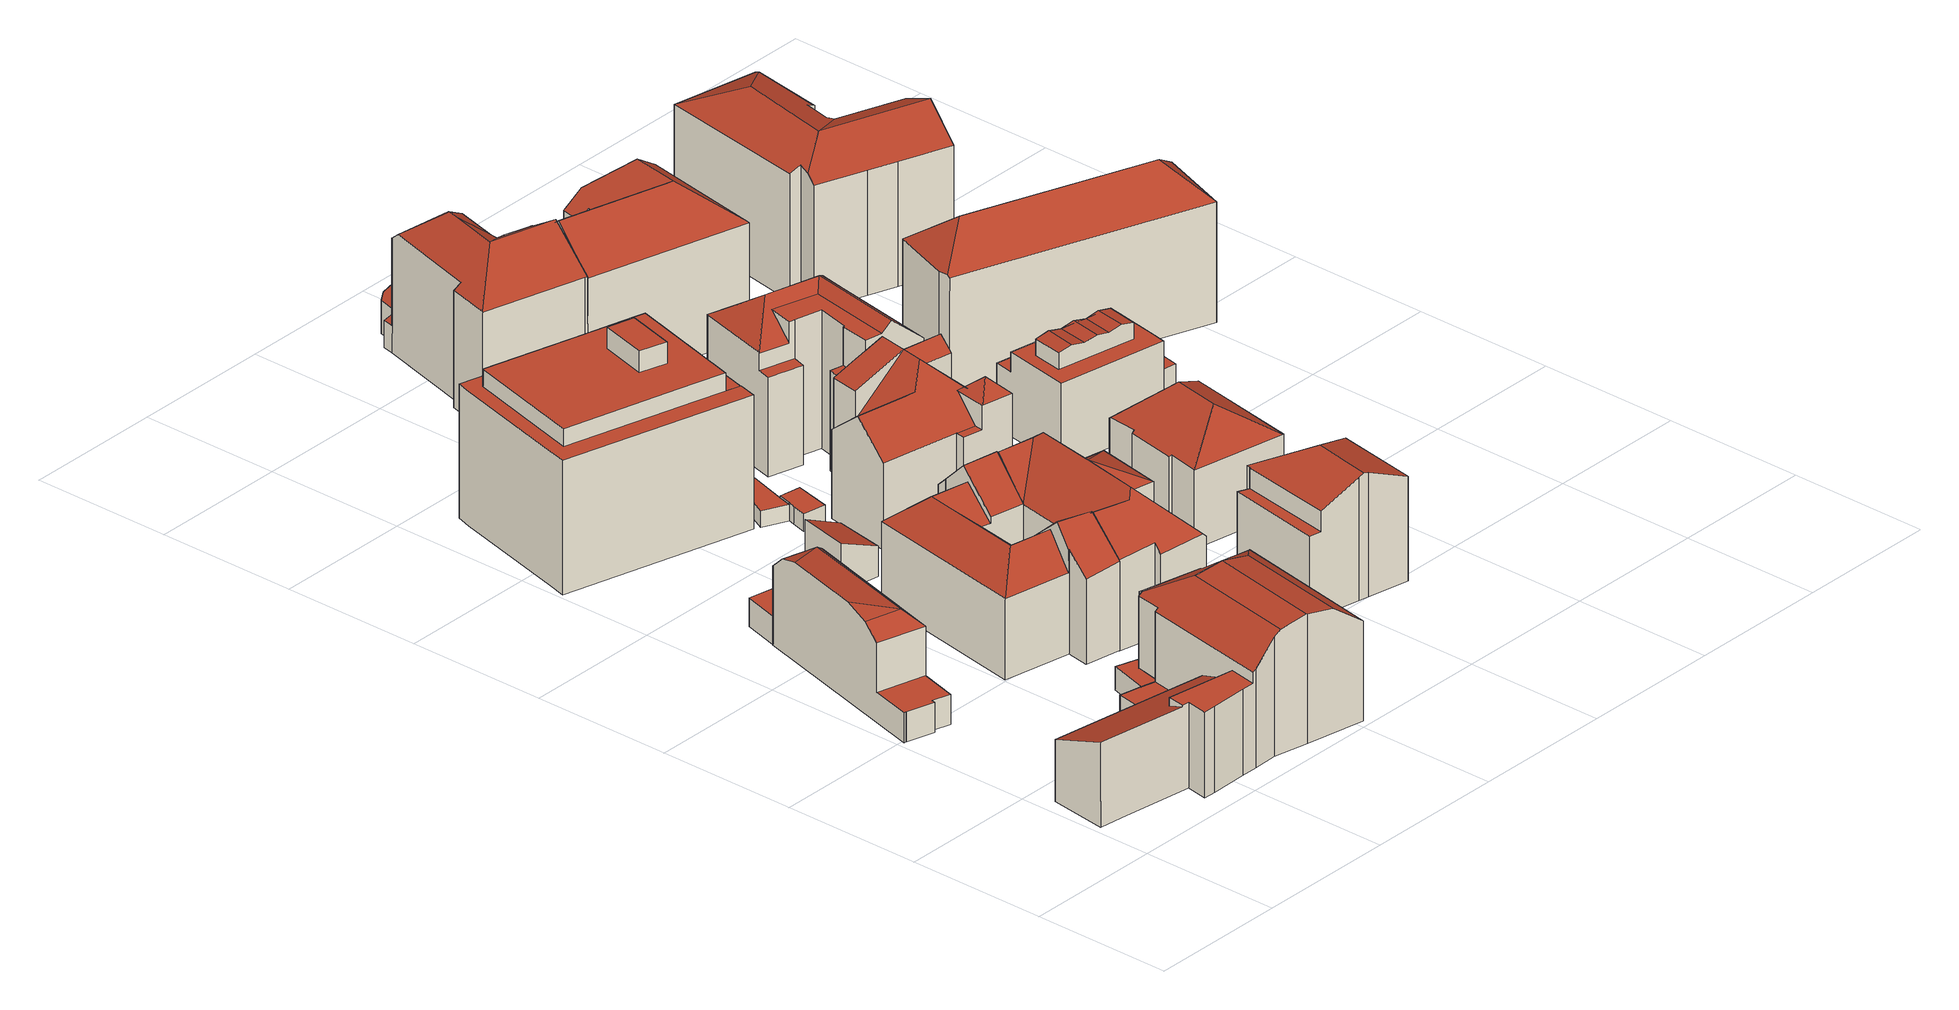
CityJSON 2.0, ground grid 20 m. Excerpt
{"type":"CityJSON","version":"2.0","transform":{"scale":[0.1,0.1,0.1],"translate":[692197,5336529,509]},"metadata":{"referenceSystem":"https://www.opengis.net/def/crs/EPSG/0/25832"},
"CityObjects":{
"building1":{"type":"Building","attributes":{"Gemeindeschluessel":"09162000","HoeheDach":"524.314","HoeheGrund":"510.450","Methode":"2000","NiedrigsteTraufeDesGebaeudes":"514.610","Geometrietyp2DReferenz":"3000","function":"31001_1000","roofType":"3400","measuredHeight":13.86,"storeysAboveGround":3},"geometry":[{"type":"Solid","lod":"2","boundaries":[[[[0,1,2,3]],[[4,5,6,7]],[[8,9,10,11]],[[12,13,8]],[[14,15,16,17]],[[18,19,20,10]],[[10,9,6,5,14,17,18]],[[21,0,3,22]],[[23,12,8,11]],[[15,24,25,16]],[[17,16,25,22,3,2,19,18]],[[26,20,19,2,1,4,7,13,12,23]],[[26,23,11]],[[24,21,22,25]],[[20,26,11,10]],[[1,0,21,24,15,14,5,4]],[[6,9,8,13,7]]]],"semantics":{"surfaces":[{"type":"WallSurface"},{"type":"RoofSurface","Dachneigung":"47.100","Dachorientierung":"105.110","Flaeche":"55.619","Z_MAX":"12.920","Z_MAX_ASL":"523.370","Z_MIN":"11.043","Z_MIN_ASL":"521.493"},{"type":"RoofSurface","Dachneigung":"75.794","Dachorientierung":"195.323","Flaeche":"9.905","Z_MAX":"13.864","Z_MAX_ASL":"524.314","Z_MIN":"12.920","Z_MIN_ASL":"523.370"},{"type":"RoofSurface","Dachneigung":"79.614","Dachorientierung":"105.116","Flaeche":"77.254","Z_MAX":"13.864","Z_MAX_ASL":"524.314","Z_MIN":"12.920","Z_MIN_ASL":"523.370"},{"type":"GroundSurface"},{"type":"RoofSurface","Dachneigung":"71.438","Dachorientierung":"15.334","Flaeche":"7.637","Z_MAX":"13.864","Z_MAX_ASL":"524.314","Z_MIN":"12.920","Z_MIN_ASL":"523.370"},{"type":"RoofSurface","Dachneigung":"46.624","Dachorientierung":"15.327","Flaeche":"16.791","Z_MAX":"12.920","Z_MAX_ASL":"523.370","Z_MIN":"11.047","Z_MIN_ASL":"521.497"},{"type":"RoofSurface","Dachneigung":"90.000","Dachorientierung":"-1.000","Flaeche":"41.030","Z_MAX":"4.160","Z_MAX_ASL":"514.610","Z_MIN":"4.160","Z_MIN_ASL":"514.610"},{"type":"RoofSurface","Dachneigung":"51.434","Dachorientierung":"195.327","Flaeche":"19.045","Z_MAX":"12.920","Z_MAX_ASL":"523.370","Z_MIN":"11.000","Z_MIN_ASL":"521.450"}],"values":[[0,0,1,2,0,0,0,0,3,0,4,0,5,0,6,7,8]]}}]},
"building2":{"type":"Building","attributes":{"Gemeindeschluessel":"09162000","HoeheDach":"528.445","HoeheGrund":"510.250","Methode":"2000","NiedrigsteTraufeDesGebaeudes":"513.829","Geometrietyp2DReferenz":"3000","function":"31001_9998","roofType":"1000","measuredHeight":18.2,"storeysAboveGround":4},"address":[{"country":"Germany","locality":"München","thoroughfareName":"Kaulbachstraße 65"}],"geometry":[{"type":"Solid","lod":"2","boundaries":[[[[27,28,29,30,31,32,33]],[[34,35,36,37,38]],[[39,40,41,42]],[[43,44,45,46]],[[47,48,49,50]],[[51,33,52,43,46]],[[33,32,53,52]],[[54,55,56,57]],[[28,27,58,59]],[[60,61,62,63]],[[64,65,30,29]],[[44,66,67,45]],[[68,36,35]],[[69,70,71,42,41,50,49,72,59,58,51,46,45,67,63,62,73,74,75,57,56,76,77]],[[62,61,78,79,73]],[[80,55,54,81,82,79,78,68,35]],[[66,44,43,52,53,83]],[[59,72,49,48,64,29,28]],[[65,84,31,30]],[[79,82,74,73]],[[51,58,27,33]],[[85,86,87,88,68,78,61,60,89]],[[77,90,34,38,69]],[[40,47,50,41]],[[91,80,35,34,90]],[[80,91,76,56,55]],[[82,81,75,74]],[[83,53,32,31,84,92,85,89]],[[71,86,85,92,39,42]],[[87,86,71,70]],[[54,57,75,81]],[[47,40,39,92,84,65,64,48]],[[36,68,88,37]],[[77,76,91,90]],[[69,38,37,88,87,70]],[[67,66,83,89,60,63]]]],"semantics":{"surfaces":[{"type":"RoofSurface","Dachneigung":"68.464","Dachorientierung":"8.592","Flaeche":"180.727","Z_MAX":"11.850","Z_MAX_ASL":"522.100","Z_MIN":"8.500","Z_MIN_ASL":"518.750"},{"type":"RoofSurface","Dachneigung":"79.765","Dachorientierung":"100.292","Flaeche":"67.579","Z_MAX":"18.195","Z_MAX_ASL":"528.445","Z_MIN":"17.462","Z_MIN_ASL":"527.712"},{"type":"WallSurface"},{"type":"GroundSurface"},{"type":"RoofSurface","Dachneigung":"58.315","Dachorientierung":"11.812","Flaeche":"90.329","Z_MAX":"17.464","Z_MAX_ASL":"527.714","Z_MIN":"13.566","Z_MIN_ASL":"523.816"},{"type":"RoofSurface","Dachneigung":"90.000","Dachorientierung":"-1.000","Flaeche":"49.672","Z_MAX":"3.579","Z_MAX_ASL":"513.829","Z_MIN":"3.579","Z_MIN_ASL":"513.829"},{"type":"RoofSurface","Dachneigung":"50.111","Dachorientierung":"280.307","Flaeche":"122.824","Z_MAX":"17.464","Z_MAX_ASL":"527.714","Z_MIN":"13.470","Z_MIN_ASL":"523.720"},{"type":"RoofSurface","Dachneigung":"52.773","Dachorientierung":"100.304","Flaeche":"112.959","Z_MAX":"17.464","Z_MAX_ASL":"527.714","Z_MIN":"13.902","Z_MIN_ASL":"524.152"},{"type":"RoofSurface","Dachneigung":"90.000","Dachorientierung":"-1.000","Flaeche":"45.848","Z_MAX":"11.981","Z_MAX_ASL":"522.231","Z_MIN":"11.981","Z_MIN_ASL":"522.231"},{"type":"RoofSurface","Dachneigung":"79.777","Dachorientierung":"280.307","Flaeche":"67.960","Z_MAX":"18.195","Z_MAX_ASL":"528.445","Z_MIN":"17.464","Z_MIN_ASL":"527.714"}],"values":[[0,1,2,2,2,2,2,2,2,2,2,2,2,3,2,4,5,2,2,2,2,6,2,2,7,2,2,2,2,2,2,8,9,2,2,2]]}}]},
"building3":{"type":"Building","attributes":{"Gemeindeschluessel":"09162000","HoeheDach":"514.472","HoeheGrund":"510.520","Methode":"1000","NiedrigsteTraufeDesGebaeudes":"514.472","Geometrietyp2DReferenz":"3000","function":"31001_2000","roofType":"1000","measuredHeight":3.95,"storeysAboveGround":1},"geometry":[{"type":"Solid","lod":"2","boundaries":[[[[93,94,95,96]],[[96,95,97,98]],[[98,97,99,100]],[[94,93,100,99]],[[95,94,99,97]],[[93,96,98,100]]]],"semantics":{"surfaces":[{"type":"RoofSurface","Dachneigung":"90.000","Dachorientierung":"-1.000","Flaeche":"38.623","Z_MAX":"3.952","Z_MAX_ASL":"514.472","Z_MIN":"3.952","Z_MIN_ASL":"514.472"},{"type":"WallSurface"},{"type":"GroundSurface"}],"values":[[0,1,2,1,1,1]]}}]},
"building4":{"type":"Building","attributes":{"Gemeindeschluessel":"09162000","HoeheDach":"513.868","HoeheGrund":"510.580","Methode":"1000","NiedrigsteTraufeDesGebaeudes":"513.868","Geometrietyp2DReferenz":"3000","function":"31001_2000","roofType":"1000","measuredHeight":3.29},"geometry":[{"type":"Solid","lod":"2","boundaries":[[[[101,102,103,104]],[[101,105,106,107,108,109,110,111,102]],[[112,113,109,108]],[[104,114,105,101]],[[115,116,111,110]],[[114,117,106,105]],[[116,103,102,111]],[[118,112,108,107]],[[103,116,115,113,112,118,117,114,104]],[[117,118,107,106]],[[113,115,110,109]]]],"semantics":{"surfaces":[{"type":"WallSurface"},{"type":"GroundSurface"},{"type":"RoofSurface","Dachneigung":"90.000","Dachorientierung":"-1.000","Flaeche":"14.472","Z_MAX":"3.288","Z_MAX_ASL":"513.868","Z_MIN":"3.288","Z_MIN_ASL":"513.868"}],"values":[[0,1,0,0,0,0,0,0,2,0,0]]}}]},
"building5":{"type":"Building","attributes":{"Gemeindeschluessel":"09162000","HoeheDach":"527.450","HoeheGrund":"510.260","Methode":"2000","NiedrigsteTraufeDesGebaeudes":"521.633","Geometrietyp2DReferenz":"3000","function":"31001_1000","roofType":"3100","measuredHeight":17.19,"storeysAboveGround":3},"address":[{"country":"Germany","locality":"München","thoroughfareName":"Kaulbachstraße 69"}],"geometry":[{"type":"Solid","lod":"2","boundaries":[[[[119,120,121,122]],[[123,124,125,120,119]],[[126,127,128,129]],[[130,131,132,133]],[[134,135,136,137]],[[138,139,123,119,140]],[[141,140,119,122]],[[142,143,144,138,140,141]],[[145,134,137,146]],[[147,148,142,141,122]],[[149,150,144,143]],[[132,131,150,149,151]],[[129,128,152,135,134,145]],[[127,126,153,154,155,156]],[[156,157,158,152,128,127]],[[151,149,143,142,148,147,159]],[[147,160,155,154,159]],[[159,154,153,146,137,136,124,123,139,133,132,151]],[[131,130,138,144,150]],[[145,146,153,126,129]],[[156,155,160,121,157]],[[121,160,147,122]],[[124,136,135,152,158,125]],[[121,120,125,158,157]],[[138,130,133,139]]]],"semantics":{"surfaces":[{"type":"RoofSurface","Dachneigung":"48.709","Dachorientierung":"282.370","Flaeche":"113.596","Z_MAX":"15.270","Z_MAX_ASL":"525.530","Z_MIN":"11.420","Z_MIN_ASL":"521.680"},{"type":"WallSurface"},{"type":"RoofSurface","Dachneigung":"49.251","Dachorientierung":"20.346","Flaeche":"37.304","Z_MAX":"17.160","Z_MAX_ASL":"527.420","Z_MIN":"11.400","Z_MIN_ASL":"521.660"},{"type":"RoofSurface","Dachneigung":"47.821","Dachorientierung":"12.451","Flaeche":"45.302","Z_MAX":"15.270","Z_MAX_ASL":"525.530","Z_MIN":"11.402","Z_MIN_ASL":"521.662"},{"type":"RoofSurface","Dachneigung":"47.807","Dachorientierung":"192.391","Flaeche":"20.116","Z_MAX":"15.270","Z_MAX_ASL":"525.530","Z_MIN":"11.373","Z_MIN_ASL":"521.633"},{"type":"RoofSurface","Dachneigung":"45.220","Dachorientierung":"192.412","Flaeche":"36.474","Z_MAX":"17.190","Z_MAX_ASL":"527.450","Z_MIN":"12.206","Z_MIN_ASL":"522.466"},{"type":"RoofSurface","Dachneigung":"49.251","Dachorientierung":"200.346","Flaeche":"39.497","Z_MAX":"17.160","Z_MAX_ASL":"527.420","Z_MIN":"11.924","Z_MIN_ASL":"522.184"},{"type":"GroundSurface"},{"type":"RoofSurface","Dachneigung":"45.220","Dachorientierung":"12.413","Flaeche":"36.333","Z_MAX":"17.190","Z_MAX_ASL":"527.450","Z_MIN":"12.221","Z_MIN_ASL":"522.481"},{"type":"RoofSurface","Dachneigung":"48.973","Dachorientierung":"12.412","Flaeche":"25.935","Z_MAX":"15.270","Z_MAX_ASL":"525.530","Z_MIN":"11.378","Z_MIN_ASL":"521.638"},{"type":"RoofSurface","Dachneigung":"48.709","Dachorientierung":"102.370","Flaeche":"63.406","Z_MAX":"15.270","Z_MAX_ASL":"525.530","Z_MIN":"11.375","Z_MIN_ASL":"521.635"},{"type":"RoofSurface","Dachneigung":"48.974","Dachorientierung":"192.413","Flaeche":"47.881","Z_MAX":"15.270","Z_MAX_ASL":"525.530","Z_MIN":"11.384","Z_MIN_ASL":"521.644"}],"values":[[0,1,2,1,1,1,3,1,1,4,5,1,6,1,1,1,1,7,8,1,9,10,1,11,1]]}}]},
"building6":{"type":"Building","attributes":{"Gemeindeschluessel":"09162000","HoeheDach":"534.260","HoeheGrund":"510.020","Methode":"2000","NiedrigsteTraufeDesGebaeudes":"528.720","Geometrietyp2DReferenz":"3000","function":"31001_1000","roofType":"1000","measuredHeight":24.24,"storeysAboveGround":7},"address":[{"country":"Germany","locality":"München","thoroughfareName":"Ohmstraße 8"}],"geometry":[{"type":"Solid","lod":"2","boundaries":[[[[161,162,163,164]],[[165,166,167,168,169,170,171,172,173,174,175,176,177,178,179,180]],[[181,182,183,184,185,186,187,188]],[[180,179,182,181]],[[189,190,191,192,193]],[[192,191,190,175,174,194,195,166]],[[196,197,194,174,173,172,171,170,198,199]],[[190,189,187,186,185,176,175]],[[200,201,202,203]],[[200,162,161,201]],[[167,166,195,204,205,206,169,168]],[[188,187,189,193,165,180,181]],[[204,195,194,197,196,199,198,206,205],[203,202,164,163]],[[201,161,164,202]],[[162,200,203,163]],[[206,198,170,169]],[[178,177,176,185,184,183,182,179]],[[166,165,193,192]]]],"semantics":{"surfaces":[{"type":"WallSurface"},{"type":"RoofSurface","Dachneigung":"90.000","Dachorientierung":"-1.000","Flaeche":"167.547","Z_MAX":"18.730","Z_MAX_ASL":"528.750","Z_MIN":"18.730","Z_MIN_ASL":"528.750"},{"type":"GroundSurface"},{"type":"RoofSurface","Dachneigung":"90.000","Dachorientierung":"-1.000","Flaeche":"42.212","Z_MAX":"18.700","Z_MAX_ASL":"528.720","Z_MIN":"18.700","Z_MIN_ASL":"528.720"},{"type":"RoofSurface","Dachneigung":"90.000","Dachorientierung":"-1.000","Flaeche":"28.012","Z_MAX":"24.240","Z_MAX_ASL":"534.260","Z_MIN":"24.240","Z_MIN_ASL":"534.260"},{"type":"RoofSurface","Dachneigung":"90.000","Dachorientierung":"-1.000","Flaeche":"384.888","Z_MAX":"21.280","Z_MAX_ASL":"531.300","Z_MIN":"21.280","Z_MIN_ASL":"531.300"}],"values":[[0,1,2,0,3,0,0,0,0,4,0,0,5,0,0,0,0,0]]}}]},
"building7":{"type":"Building","attributes":{"Gemeindeschluessel":"09162000","HoeheDach":"517.150","HoeheGrund":"510.230","Methode":"1000","NiedrigsteTraufeDesGebaeudes":"514.461","Geometrietyp2DReferenz":"3000","function":"31001_2000","roofType":"2100","measuredHeight":6.92},"geometry":[{"type":"Solid","lod":"2","boundaries":[[[[207,208,209,210]],[[211,212,213,214]],[[208,213,212,209]],[[214,213,208,207]],[[211,214,207,210]],[[210,209,212,211]]]],"semantics":{"surfaces":[{"type":"WallSurface"},{"type":"RoofSurface","Dachneigung":"65.108","Dachorientierung":"101.687","Flaeche":"44.654","Z_MAX":"6.920","Z_MAX_ASL":"517.150","Z_MIN":"4.231","Z_MIN_ASL":"514.461"},{"type":"GroundSurface"}],"values":[[0,0,1,0,2,0]]}}]},
"building8":{"type":"Building","attributes":{"Gemeindeschluessel":"09162000","HoeheDach":"528.380","HoeheGrund":"510.250","Methode":"2000","NiedrigsteTraufeDesGebaeudes":"522.317","Geometrietyp2DReferenz":"3000","function":"31001_1000","roofType":"3200","measuredHeight":18.13,"storeysAboveGround":3},"geometry":[{"type":"Solid","lod":"2","boundaries":[[[[215,216,217,218]],[[219,220,221,222,223,224,225,226,217]],[[227,228,220,219,229,230,231]],[[232,233,234,235,236,237,238,239,240,241]],[[228,221,220]],[[242,243,244]],[[224,245,225]],[[240,246,247,248,241]],[[231,230,238,237]],[[215,218,249]],[[223,222,235,234]],[[248,250,232,241]],[[233,232,250,251]],[[237,236,227,231]],[[229,243,242,216,215,249,246,240,239]],[[244,217,242]],[[230,229,239,238]],[[235,222,221,228,227,236]],[[250,248,247,226,225,245,251]],[[217,244,243,229,219]],[[226,247,246,249,218,217]],[[233,251,245,224,223,234]],[[242,217,216]]]],"semantics":{"surfaces":[{"type":"RoofSurface","Dachneigung":"57.565","Dachorientierung":"190.019","Flaeche":"8.971","Z_MAX":"18.130","Z_MAX_ASL":"528.380","Z_MIN":"15.040","Z_MIN_ASL":"525.290"},{"type":"RoofSurface","Dachneigung":"46.204","Dachorientierung":"280.138","Flaeche":"116.236","Z_MAX":"18.130","Z_MAX_ASL":"528.380","Z_MIN":"12.124","Z_MIN_ASL":"522.374"},{"type":"RoofSurface","Dachneigung":"48.016","Dachorientierung":"10.085","Flaeche":"73.740","Z_MAX":"18.127","Z_MAX_ASL":"528.377","Z_MIN":"12.075","Z_MIN_ASL":"522.325"},{"type":"GroundSurface"},{"type":"RoofSurface","Dachneigung":"41.723","Dachorientierung":"190.104","Flaeche":"19.147","Z_MAX":"17.360","Z_MAX_ASL":"527.610","Z_MIN":"12.126","Z_MIN_ASL":"522.376"},{"type":"WallSurface"},{"type":"RoofSurface","Dachneigung":"53.990","Dachorientierung":"15.076","Flaeche":"22.315","Z_MAX":"17.140","Z_MAX_ASL":"527.390","Z_MIN":"12.133","Z_MIN_ASL":"522.383"},{"type":"RoofSurface","Dachneigung":"56.643","Dachorientierung":"10.107","Flaeche":"8.766","Z_MAX":"18.130","Z_MAX_ASL":"528.380","Z_MIN":"15.040","Z_MIN_ASL":"525.290"},{"type":"RoofSurface","Dachneigung":"48.747","Dachorientierung":"195.072","Flaeche":"68.337","Z_MAX":"18.130","Z_MAX_ASL":"528.380","Z_MIN":"12.067","Z_MIN_ASL":"522.317"},{"type":"RoofSurface","Dachneigung":"45.978","Dachorientierung":"100.139","Flaeche":"73.678","Z_MAX":"18.130","Z_MAX_ASL":"528.380","Z_MIN":"12.077","Z_MIN_ASL":"522.327"},{"type":"RoofSurface","Dachneigung":"45.972","Dachorientierung":"100.114","Flaeche":"71.945","Z_MAX":"18.130","Z_MAX_ASL":"528.380","Z_MIN":"12.077","Z_MIN_ASL":"522.327"},{"type":"RoofSurface","Dachneigung":"63.918","Dachorientierung":"100.126","Flaeche":"33.011","Z_MAX":"18.130","Z_MAX_ASL":"528.380","Z_MIN":"15.065","Z_MIN_ASL":"525.315"}],"values":[[0,1,2,3,4,5,6,5,5,5,5,5,5,5,5,7,5,5,8,9,10,5,11]]}}]},
"building9":{"type":"Building","attributes":{"Gemeindeschluessel":"09162000","HoeheDach":"512.335","HoeheGrund":"510.000","Methode":"1000","NiedrigsteTraufeDesGebaeudes":"512.335","Geometrietyp2DReferenz":"3000","function":"31001_2000","roofType":"1000","measuredHeight":2.33},"geometry":[{"type":"Solid","lod":"2","boundaries":[[[[252,253,254,255,256,257]],[[255,254,258,259]],[[260,261,252,257]],[[253,252,261,262]],[[257,256,263,260]],[[254,253,262,258]],[[256,255,259,263]],[[260,263,259,258,262,261]]]],"semantics":{"surfaces":[{"type":"RoofSurface","Dachneigung":"90.000","Dachorientierung":"-1.000","Flaeche":"23.764","Z_MAX":"2.335","Z_MAX_ASL":"512.335","Z_MIN":"2.335","Z_MIN_ASL":"512.335"},{"type":"WallSurface"},{"type":"GroundSurface"}],"values":[[0,1,1,1,1,1,1,2]]}}]},
"building10":{"type":"Building","attributes":{"Gemeindeschluessel":"09162000","HoeheDach":"512.609","HoeheGrund":"510.120","Methode":"1000","NiedrigsteTraufeDesGebaeudes":"512.609","Geometrietyp2DReferenz":"3000","function":"31001_2000","roofType":"1000","measuredHeight":2.49},"geometry":[{"type":"Solid","lod":"2","boundaries":[[[[264,265,266,267]],[[268,264,267,269]],[[270,271,272,273]],[[271,274,275,272]],[[273,266,265,270]],[[265,264,268,274,271,270]],[[273,272,275,269,267,266]],[[274,268,269,275]]]],"semantics":{"surfaces":[{"type":"WallSurface"},{"type":"RoofSurface","Dachneigung":"90.000","Dachorientierung":"-1.000","Flaeche":"16.606","Z_MAX":"2.489","Z_MAX_ASL":"512.609","Z_MIN":"2.489","Z_MIN_ASL":"512.609"},{"type":"GroundSurface"}],"values":[[0,0,0,0,0,1,2,0]]}}]},
"building11":{"type":"Building","attributes":{"Gemeindeschluessel":"09162000","HoeheDach":"529.120","HoeheGrund":"510.030","Methode":"2000","NiedrigsteTraufeDesGebaeudes":"522.020","Geometrietyp2DReferenz":"3000","function":"31001_1000","roofType":"3200","measuredHeight":19.09,"storeysAboveGround":3},"address":[{"country":"Germany","locality":"München","thoroughfareName":"Kaulbachstraße 71"}],"geometry":[{"type":"Solid","lod":"2","boundaries":[[[[276,277,278]],[[279,280,281]],[[282,277,283,284]],[[276,279,281,283,277]],[[285,286,287,288]],[[289,290,291,292,293,294]],[[295,296,297,298,299]],[[300,301,302,303,295,299,304,281,280]],[[290,289,305,306]],[[307,308,291,290,306]],[[297,296,309,310]],[[293,292,304,299]],[[311,305,289,294]],[[312,278,282,284,286,285,313]],[[301,314,315,302]],[[311,294,293,298,297,310]],[[313,285,288,316,317]],[[277,282,278]],[[318,309,296,295,303,319]],[[319,315,314,300,280,279,276,278,312,318]],[[288,287,283,281,304,292,291,308,316]],[[298,293,299]],[[317,307,306,305,311,310,309,318,312,313]],[[315,319,303,302]],[[314,301,300]],[[283,287,286,284]],[[317,316,308,307]]]],"semantics":{"surfaces":[{"type":"RoofSurface","Dachneigung":"46.158","Dachorientierung":"102.089","Flaeche":"7.511","Z_MAX":"17.580","Z_MAX_ASL":"527.610","Z_MIN":"15.367","Z_MIN_ASL":"525.397"},{"type":"WallSurface"},{"type":"RoofSurface","Dachneigung":"46.164","Dachorientierung":"282.077","Flaeche":"7.836","Z_MAX":"17.580","Z_MAX_ASL":"527.610","Z_MIN":"15.320","Z_MIN_ASL":"525.350"},{"type":"RoofSurface","Dachneigung":"46.747","Dachorientierung":"11.871","Flaeche":"7.761","Z_MAX":"17.580","Z_MAX_ASL":"527.610","Z_MIN":"15.320","Z_MIN_ASL":"525.350"},{"type":"RoofSurface","Dachneigung":"89.974","Dachorientierung":"-1.000","Flaeche":"3.865","Z_MAX":"11.991","Z_MAX_ASL":"522.021","Z_MIN":"11.990","Z_MIN_ASL":"522.020"},{"type":"RoofSurface","Dachneigung":"50.845","Dachorientierung":"11.872","Flaeche":"46.700","Z_MAX":"16.560","Z_MAX_ASL":"526.590","Z_MIN":"12.006","Z_MIN_ASL":"522.036"},{"type":"RoofSurface","Dachneigung":"68.606","Dachorientierung":"282.077","Flaeche":"32.952","Z_MAX":"19.090","Z_MAX_ASL":"529.120","Z_MIN":"16.097","Z_MIN_ASL":"526.127"},{"type":"RoofSurface","Dachneigung":"46.812","Dachorientierung":"102.109","Flaeche":"74.243","Z_MAX":"19.090","Z_MAX_ASL":"529.120","Z_MIN":"12.037","Z_MIN_ASL":"522.067"},{"type":"RoofSurface","Dachneigung":"47.169","Dachorientierung":"282.001","Flaeche":"34.875","Z_MAX":"19.090","Z_MAX_ASL":"529.120","Z_MIN":"12.006","Z_MIN_ASL":"522.036"},{"type":"RoofSurface","Dachneigung":"50.864","Dachorientierung":"191.872","Flaeche":"13.136","Z_MAX":"17.490","Z_MAX_ASL":"527.520","Z_MIN":"15.800","Z_MIN_ASL":"525.830"},{"type":"RoofSurface","Dachneigung":"46.745","Dachorientierung":"191.871","Flaeche":"7.435","Z_MAX":"17.580","Z_MAX_ASL":"527.610","Z_MIN":"15.367","Z_MIN_ASL":"525.397"},{"type":"RoofSurface","Dachneigung":"45.987","Dachorientierung":"191.876","Flaeche":"105.839","Z_MAX":"19.085","Z_MAX_ASL":"529.115","Z_MIN":"11.990","Z_MIN_ASL":"522.020"},{"type":"GroundSurface"},{"type":"RoofSurface","Dachneigung":"50.863","Dachorientierung":"11.871","Flaeche":"11.841","Z_MAX":"17.490","Z_MAX_ASL":"527.520","Z_MIN":"15.977","Z_MIN_ASL":"526.007"}],"values":[[0,1,2,3,4,5,6,7,1,1,1,8,1,1,9,1,1,10,1,1,11,1,12,13,1,1,1]]}}]},
"building12":{"type":"Building","attributes":{"Gemeindeschluessel":"09162000","HoeheDach":"527.920","HoeheGrund":"510.340","Methode":"2000","NiedrigsteTraufeDesGebaeudes":"522.110","Geometrietyp2DReferenz":"3000","function":"31001_1000","roofType":"3200","measuredHeight":17.58,"storeysAboveGround":5},"address":[{"country":"Germany","locality":"München","thoroughfareName":"Kaulbachstraße 66"}],"geometry":[{"type":"Solid","lod":"2","boundaries":[[[[320,321,322,323]],[[324,325,326,327,328]],[[329,330,321,320]],[[331,332,333,334]],[[335,336,337,338]],[[339,322,340,326,325]],[[326,340,330,336,335,341,342,327]],[[336,330,329,337]],[[322,339,343,323]],[[328,327,342,344,331,334]],[[334,333,338,337,329,320,323,343,324,328]],[[333,332,345,341,335,338]],[[345,332,331,344]],[[339,325,324,343]],[[322,321,330,340]],[[342,341,345,344]]]],"semantics":{"surfaces":[{"type":"WallSurface"},{"type":"RoofSurface","Dachneigung":"66.330","Dachorientierung":"101.970","Flaeche":"74.971","Z_MAX":"17.580","Z_MAX_ASL":"527.920","Z_MIN":"14.629","Z_MIN_ASL":"524.969"},{"type":"RoofSurface","Dachneigung":"66.330","Dachorientierung":"281.970","Flaeche":"83.891","Z_MAX":"17.580","Z_MAX_ASL":"527.920","Z_MIN":"14.610","Z_MIN_ASL":"524.950"},{"type":"GroundSurface"},{"type":"RoofSurface","Dachneigung":"90.000","Dachorientierung":"-1.000","Flaeche":"23.139","Z_MAX":"11.770","Z_MAX_ASL":"522.110","Z_MIN":"11.770","Z_MIN_ASL":"522.110"},{"type":"RoofSurface","Dachneigung":"56.198","Dachorientierung":"22.237","Flaeche":"36.101","Z_MAX":"17.580","Z_MAX_ASL":"527.920","Z_MIN":"14.632","Z_MIN_ASL":"524.972"}],"values":[[0,0,0,0,0,1,2,0,0,0,3,0,4,0,5,0]]}}]},
"building13":{"type":"Building","attributes":{"Gemeindeschluessel":"09162000","HoeheDach":"531.180","HoeheGrund":"510.230","Methode":"2000","NiedrigsteTraufeDesGebaeudes":"513.966","Geometrietyp2DReferenz":"3000","function":"31001_9998","roofType":"3100","measuredHeight":20.95,"storeysAboveGround":4},"address":[{"country":"Germany","locality":"München","thoroughfareName":"Ohmstraße 5"}],"geometry":[{"type":"Solid","lod":"2","boundaries":[[[[346,347,348,349]],[[350,351,352,353,349,348,354]],[[355,356,357,358]],[[352,351,359,360]],[[351,350,361,359]],[[362,363,364,365,366]],[[367,368,369,348,347,370,371]],[[357,356,372,373,374]],[[375,376,377,378,379,380,381,382,362,366,383,358,357,374,384,360,359,361,385]],[[386,363,362,382]],[[361,350,354,387,385]],[[376,388,369,368,377]],[[389,365,364,390,391]],[[365,389,383,366]],[[392,393,394,391,390]],[[395,371,370,372,356,355,394,393]],[[379,395,393,392,396,380]],[[384,374,373,346,349,353]],[[373,372,370,347,346]],[[368,367,378,377]],[[383,389,391,394,355,358]],[[387,397,375,385]],[[398,386,382,381]],[[376,375,397,388]],[[395,379,378,367,371]],[[353,352,360,384]],[[348,369,388,397,387,354]],[[364,363,386,398,396,392,390]],[[396,398,381,380]]]],"semantics":{"surfaces":[{"type":"RoofSurface","Dachneigung":"50.853","Dachorientierung":"105.326","Flaeche":"28.288","Z_MAX":"20.950","Z_MAX_ASL":"531.180","Z_MIN":"16.203","Z_MIN_ASL":"526.433"},{"type":"RoofSurface","Dachneigung":"56.047","Dachorientierung":"15.155","Flaeche":"55.064","Z_MAX":"20.950","Z_MAX_ASL":"531.180","Z_MIN":"16.203","Z_MIN_ASL":"526.433"},{"type":"WallSurface"},{"type":"RoofSurface","Dachneigung":"50.853","Dachorientierung":"285.304","Flaeche":"88.716","Z_MAX":"20.950","Z_MAX_ASL":"531.180","Z_MIN":"16.362","Z_MIN_ASL":"526.592"},{"type":"GroundSurface"},{"type":"RoofSurface","Dachneigung":"57.583","Dachorientierung":"105.331","Flaeche":"16.791","Z_MAX":"6.141","Z_MAX_ASL":"516.371","Z_MIN":"4.444","Z_MIN_ASL":"514.674"},{"type":"RoofSurface","Dachneigung":"48.895","Dachorientierung":"15.169","Flaeche":"42.948","Z_MAX":"20.946","Z_MAX_ASL":"531.176","Z_MIN":"16.040","Z_MIN_ASL":"526.270"},{"type":"RoofSurface","Dachneigung":"50.804","Dachorientierung":"104.414","Flaeche":"27.902","Z_MAX":"20.950","Z_MAX_ASL":"531.180","Z_MIN":"16.400","Z_MIN_ASL":"526.630"},{"type":"RoofSurface","Dachneigung":"56.047","Dachorientierung":"195.155","Flaeche":"104.720","Z_MAX":"20.950","Z_MAX_ASL":"531.180","Z_MIN":"16.282","Z_MIN_ASL":"526.512"},{"type":"RoofSurface","Dachneigung":"62.974","Dachorientierung":"285.331","Flaeche":"21.738","Z_MAX":"6.141","Z_MAX_ASL":"516.371","Z_MIN":"3.736","Z_MIN_ASL":"513.966"}],"values":[[0,1,2,2,2,2,3,2,4,2,2,2,5,2,2,6,2,2,7,2,2,2,2,2,2,2,8,9,2]]}}]},
"building14":{"type":"Building","attributes":{"Gemeindeschluessel":"09162000","HoeheDach":"530.832","HoeheGrund":"510.130","Methode":"2000","NiedrigsteTraufeDesGebaeudes":"524.060","Geometrietyp2DReferenz":"3000","function":"31001_1000","roofType":"3200","measuredHeight":20.7,"storeysAboveGround":6},"address":[{"country":"Germany","locality":"München","thoroughfareName":"Ohmstraße 12"}],"geometry":[{"type":"Solid","lod":"2","boundaries":[[[[399,400,401]],[[402,403,399,401,404,405]],[[406,407,408]],[[409,410,411,412]],[[413,414,415,416]],[[417,418,419,420]],[[421,408,407]],[[411,410,422,423]],[[424,425,415,414]],[[426,427,428,429,430]],[[431,432,433,434,420,419,435,412,411,423]],[[423,422,416,415,425,436,437,438,426,430,439,431]],[[433,432,440,441]],[[435,442,409,412]],[[431,439,440,432]],[[422,410,409,442,413,416]],[[443,444,402,405]],[[421,407,417,428,427]],[[413,442,435,419,418,400,399,403,424,414]],[[417,407,406,404,401,400,418]],[[444,443,437,436]],[[425,424,403,402,444,436]],[[426,438,408,421,427]],[[438,437,443,405,404,406,408]],[[429,434,433,441]],[[430,429,441,440,439]],[[434,429,428,417,420]]]],"semantics":{"surfaces":[{"type":"WallSurface"},{"type":"RoofSurface","Dachneigung":"45.703","Dachorientierung":"286.814","Flaeche":"33.842","Z_MAX":"20.702","Z_MAX_ASL":"530.832","Z_MIN":"16.427","Z_MIN_ASL":"526.557"},{"type":"RoofSurface","Dachneigung":"90.000","Dachorientierung":"-1.000","Flaeche":"10.133","Z_MAX":"13.930","Z_MAX_ASL":"524.060","Z_MIN":"13.930","Z_MIN_ASL":"524.060"},{"type":"RoofSurface","Dachneigung":"48.435","Dachorientierung":"281.915","Flaeche":"25.896","Z_MAX":"20.700","Z_MAX_ASL":"530.830","Z_MIN":"19.390","Z_MIN_ASL":"529.520"},{"type":"RoofSurface","Dachneigung":"53.731","Dachorientierung":"17.592","Flaeche":"15.869","Z_MAX":"20.702","Z_MAX_ASL":"530.832","Z_MIN":"16.417","Z_MIN_ASL":"526.547"},{"type":"GroundSurface"},{"type":"RoofSurface","Dachneigung":"90.000","Dachorientierung":"-1.000","Flaeche":"16.834","Z_MAX":"14.020","Z_MAX_ASL":"524.150","Z_MIN":"14.020","Z_MIN_ASL":"524.150"},{"type":"RoofSurface","Dachneigung":"90.000","Dachorientierung":"-1.000","Flaeche":"10.033","Z_MAX":"13.930","Z_MAX_ASL":"524.060","Z_MIN":"13.930","Z_MIN_ASL":"524.060"},{"type":"RoofSurface","Dachneigung":"53.741","Dachorientierung":"17.387","Flaeche":"74.113","Z_MAX":"20.702","Z_MAX_ASL":"530.832","Z_MIN":"16.417","Z_MIN_ASL":"526.547"},{"type":"RoofSurface","Dachneigung":"89.990","Dachorientierung":"-1.000","Flaeche":"46.369","Z_MAX":"19.390","Z_MAX_ASL":"529.520","Z_MIN":"19.388","Z_MIN_ASL":"529.518"},{"type":"RoofSurface","Dachneigung":"50.715","Dachorientierung":"197.414","Flaeche":"30.325","Z_MAX":"20.702","Z_MAX_ASL":"530.832","Z_MIN":"16.378","Z_MIN_ASL":"526.508"},{"type":"RoofSurface","Dachneigung":"48.941","Dachorientierung":"101.915","Flaeche":"109.013","Z_MAX":"20.700","Z_MAX_ASL":"530.830","Z_MIN":"16.380","Z_MIN_ASL":"526.510"}],"values":[[0,0,1,2,0,3,4,0,0,0,0,5,6,0,0,0,7,8,9,10,0,0,0,0,0,0,11]]}}]},
"building15":{"type":"Building","attributes":{"Gemeindeschluessel":"09162000","HoeheDach":"526.050","HoeheGrund":"510.280","Methode":"2000","NiedrigsteTraufeDesGebaeudes":"521.293","Geometrietyp2DReferenz":"3000","function":"31001_1000","roofType":"3200","measuredHeight":15.77,"storeysAboveGround":3},"address":[{"country":"Germany","locality":"München","thoroughfareName":"Kaulbachstraße 68"}],"geometry":[{"type":"Solid","lod":"2","boundaries":[[[[445,446,447,448,449]],[[448,450,451,449]],[[452,453,454,455]],[[449,451,456,457,458,459,460,445]],[[450,461,456,451]],[[452,462,460,459]],[[455,454,463,461,450,448,447,464]],[[461,463,457,456]],[[458,453,452,459]],[[460,462,465,446,445]],[[462,452,455,464,465]],[[457,463,454,453,458]],[[464,447,446,465]]]],"semantics":{"surfaces":[{"type":"WallSurface"},{"type":"RoofSurface","Dachneigung":"45.640","Dachorientierung":"11.808","Flaeche":"47.966","Z_MAX":"15.770","Z_MAX_ASL":"526.050","Z_MIN":"11.029","Z_MIN_ASL":"521.309"},{"type":"GroundSurface"},{"type":"RoofSurface","Dachneigung":"56.176","Dachorientierung":"282.627","Flaeche":"96.272","Z_MAX":"15.770","Z_MAX_ASL":"526.050","Z_MIN":"11.013","Z_MIN_ASL":"521.293"},{"type":"RoofSurface","Dachneigung":"56.175","Dachorientierung":"102.627","Flaeche":"99.584","Z_MAX":"15.770","Z_MAX_ASL":"526.050","Z_MIN":"11.014","Z_MIN_ASL":"521.294"},{"type":"RoofSurface","Dachneigung":"45.641","Dachorientierung":"191.809","Flaeche":"46.648","Z_MAX":"15.770","Z_MAX_ASL":"526.050","Z_MIN":"11.048","Z_MIN_ASL":"521.328"}],"values":[[0,0,1,2,0,0,3,0,0,0,4,0,5]]}}]},
"building16":{"type":"Building","attributes":{"Gemeindeschluessel":"09162000","HoeheDach":"531.400","HoeheGrund":"510.068","Methode":"2000","NiedrigsteTraufeDesGebaeudes":"525.060","Geometrietyp2DReferenz":"3000","function":"31001_9998","roofType":"3100","measuredHeight":21.33,"storeysAboveGround":4},"address":[{"country":"Germany","locality":"München","thoroughfareName":"Ohmstraße 7"}],"geometry":[{"type":"Solid","lod":"2","boundaries":[[[[466,467,468,469]],[[470,471,466,469]],[[472,473,474,475,476]],[[472,477,478,473]],[[479,480,481,482]],[[483,470,469,468,484,485,479,482]],[[467,466,471,478,477,486]],[[485,484,487,488]],[[475,489,490,476]],[[489,491,492,490]],[[491,493,494,492]],[[483,495,493,491,489,475,474,470]],[[479,485,488,480]],[[496,494,493,495]],[[468,467,486,487,484]],[[482,481,496,495,483]],[[474,473,478,471,470]],[[476,490,492,494,496,481,480,488,487,486,477,472]]]],"semantics":{"surfaces":[{"type":"RoofSurface","Dachneigung":"43.586","Dachorientierung":"15.066","Flaeche":"36.318","Z_MAX":"21.332","Z_MAX_ASL":"531.400","Z_MIN":"16.206","Z_MIN_ASL":"526.274"},{"type":"RoofSurface","Dachneigung":"51.257","Dachorientierung":"100.087","Flaeche":"100.226","Z_MAX":"21.332","Z_MAX_ASL":"531.400","Z_MIN":"16.294","Z_MIN_ASL":"526.362"},{"type":"WallSurface"},{"type":"RoofSurface","Dachneigung":"51.257","Dachorientierung":"280.087","Flaeche":"56.739","Z_MAX":"21.332","Z_MAX_ASL":"531.400","Z_MIN":"14.992","Z_MIN_ASL":"525.060"},{"type":"RoofSurface","Dachneigung":"50.457","Dachorientierung":"15.066","Flaeche":"103.713","Z_MAX":"21.332","Z_MAX_ASL":"531.400","Z_MIN":"16.122","Z_MIN_ASL":"526.190"},{"type":"RoofSurface","Dachneigung":"50.457","Dachorientierung":"195.066","Flaeche":"162.631","Z_MAX":"21.332","Z_MAX_ASL":"531.400","Z_MIN":"16.215","Z_MIN_ASL":"526.283"},{"type":"GroundSurface"}],"values":[[0,1,2,2,2,3,2,2,2,2,2,4,2,2,2,2,5,6]]}}]},
"building17":{"type":"Building","attributes":{"Gemeindeschluessel":"09162000","HoeheDach":"512.837","HoeheGrund":"510.650","Methode":"1000","NiedrigsteTraufeDesGebaeudes":"512.837","Geometrietyp2DReferenz":"3000","function":"51009_1610","roofType":"1000","measuredHeight":2.19},"geometry":[{"type":"Solid","lod":"2","boundaries":[[[[497,498,499,500,501,502]],[[503,504,500,499]],[[504,503,505,506,507,508]],[[507,506,497,502]],[[505,503,499,498]],[[506,505,498,497]],[[508,507,502,501]],[[504,508,501,500]]]],"semantics":{"surfaces":[{"type":"GroundSurface"},{"type":"WallSurface"},{"type":"RoofSurface","Dachneigung":"90.000","Dachorientierung":"-1.000","Flaeche":"16.005","Z_MAX":"2.187","Z_MAX_ASL":"512.837","Z_MIN":"2.187","Z_MIN_ASL":"512.837"}],"values":[[0,1,2,1,1,1,1,1]]}}]},
"building18":{"type":"Building","attributes":{"Gemeindeschluessel":"09162000","HoeheDach":"524.620","HoeheGrund":"510.060","Methode":"2000","NiedrigsteTraufeDesGebaeudes":"519.110","Geometrietyp2DReferenz":"3000","function":"31001_1000","roofType":"1000","measuredHeight":14.56,"storeysAboveGround":5},"address":[{"country":"Germany","locality":"München","thoroughfareName":"Kaulbachstraße 70"}],"geometry":[{"type":"Solid","lod":"2","boundaries":[[[[509,510,511,512]],[[513,514,515,516]],[[517,518,519]],[[520,512,511,521]],[[522,523,524,525]],[[526,527,528,529]],[[517,519,530,531,525]],[[532,531,533,534]],[[535,536,537,538]],[[513,516,539,540,541,542]],[[543,544,545,546]],[[545,544,547,548]],[[549,526,529,510,509,550]],[[518,517,525,524,535,538]],[[547,544,543,531,551]],[[531,543,546,533]],[[550,530,519,540,539,549]],[[515,552,527,526,549,539,516]],[[521,511,510,529,528,553,514,513,542]],[[520,521,542,541]],[[535,524,523,536]],[[520,541,540,519,518,538,537,548,547,551,530,550,509,512]],[[527,552,553,528]],[[531,530,551]],[[552,515,514,553]],[[531,532,525]],[[536,523,522,534,533,546,545,548,537]],[[525,532,534,522]]]],"semantics":{"surfaces":[{"type":"WallSurface"},{"type":"RoofSurface","Dachneigung":"78.056","Dachorientierung":"282.072","Flaeche":"8.523","Z_MAX":"14.560","Z_MAX_ASL":"524.620","Z_MIN":"14.160","Z_MIN_ASL":"524.220"},{"type":"RoofSurface","Dachneigung":"47.429","Dachorientierung":"12.277","Flaeche":"17.793","Z_MAX":"14.160","Z_MAX_ASL":"524.220","Z_MIN":"11.870","Z_MIN_ASL":"521.930"},{"type":"RoofSurface","Dachneigung":"78.345","Dachorientierung":"282.072","Flaeche":"8.731","Z_MAX":"14.560","Z_MAX_ASL":"524.620","Z_MIN":"14.160","Z_MIN_ASL":"524.220"},{"type":"RoofSurface","Dachneigung":"78.735","Dachorientierung":"282.072","Flaeche":"9.029","Z_MAX":"14.560","Z_MAX_ASL":"524.620","Z_MIN":"14.160","Z_MIN_ASL":"524.220"},{"type":"RoofSurface","Dachneigung":"78.735","Dachorientierung":"102.072","Flaeche":"9.029","Z_MAX":"14.560","Z_MAX_ASL":"524.620","Z_MIN":"14.160","Z_MIN_ASL":"524.220"},{"type":"RoofSurface","Dachneigung":"90.000","Dachorientierung":"-1.000","Flaeche":"37.331","Z_MAX":"9.050","Z_MAX_ASL":"519.110","Z_MIN":"9.050","Z_MIN_ASL":"519.110"},{"type":"GroundSurface"},{"type":"RoofSurface","Dachneigung":"78.056","Dachorientierung":"102.072","Flaeche":"8.523","Z_MAX":"14.560","Z_MAX_ASL":"524.620","Z_MIN":"14.160","Z_MIN_ASL":"524.220"},{"type":"RoofSurface","Dachneigung":"90.000","Dachorientierung":"-1.000","Flaeche":"89.857","Z_MAX":"11.870","Z_MAX_ASL":"521.930","Z_MIN":"11.870","Z_MIN_ASL":"521.930"},{"type":"RoofSurface","Dachneigung":"78.344","Dachorientierung":"102.072","Flaeche":"8.730","Z_MAX":"14.560","Z_MAX_ASL":"524.620","Z_MIN":"14.160","Z_MIN_ASL":"524.220"}],"values":[[0,0,0,0,1,0,2,3,0,0,4,0,0,0,0,5,0,6,7,0,8,9,0,0,0,0,0,10]]}}]},
"building19":{"type":"Building","attributes":{"Gemeindeschluessel":"09162000","HoeheDach":"512.612","HoeheGrund":"510.020","Methode":"2000","NiedrigsteTraufeDesGebaeudes":"511.130","Geometrietyp2DReferenz":"3000","function":"51009_1610","roofType":"2100","measuredHeight":2.59},"geometry":[{"type":"Solid","lod":"2","boundaries":[[[[554,555,556,557]],[[558,559,560,561]],[[555,562,563,556]],[[555,554,559,558,562]],[[561,563,562,558]],[[563,561,560,557,556]],[[559,554,557,560]]]],"semantics":{"surfaces":[{"type":"WallSurface"},{"type":"RoofSurface","Dachneigung":"78.737","Dachorientierung":"100.158","Flaeche":"24.004","Z_MAX":"2.592","Z_MAX_ASL":"512.612","Z_MIN":"1.110","Z_MIN_ASL":"511.130"},{"type":"GroundSurface"}],"values":[[0,0,0,1,0,2,0]]}}]},
"building20":{"type":"Building","attributes":{"Gemeindeschluessel":"09162000","HoeheDach":"516.540","HoeheGrund":"510.530","Methode":"1000","NiedrigsteTraufeDesGebaeudes":"516.540","Geometrietyp2DReferenz":"3000","function":"31001_1000","roofType":"1000","measuredHeight":6.01,"storeysAboveGround":2},"geometry":[{"type":"Solid","lod":"2","boundaries":[[[[564,565,566,567]],[[567,568,569,564]],[[567,566,570,568]],[[569,571,565,564]],[[568,570,571,569]],[[570,566,565,571]]]],"semantics":{"surfaces":[{"type":"WallSurface"},{"type":"RoofSurface","Dachneigung":"90.000","Dachorientierung":"-1.000","Flaeche":"22.781","Z_MAX":"6.010","Z_MAX_ASL":"516.540","Z_MIN":"6.010","Z_MIN_ASL":"516.540"},{"type":"GroundSurface"}],"values":[[0,1,0,0,0,2]]}}]},
"building21":{"type":"Building","attributes":{"Gemeindeschluessel":"09162000","HoeheDach":"531.650","HoeheGrund":"510.150","Methode":"2000","NiedrigsteTraufeDesGebaeudes":"527.029","Geometrietyp2DReferenz":"3000","function":"31001_9998","roofType":"3200","measuredHeight":21.5,"storeysAboveGround":6},"address":[{"country":"Germany","locality":"München","thoroughfareName":"Ohmstraße 14,14a"}],"geometry":[{"type":"Solid","lod":"2","boundaries":[[[[572,573,574]],[[573,572,575,576]],[[572,574,577,578]],[[573,576,579,580,574]],[[575,572,578,581]],[[582,580,579,583,584]],[[575,583,579,576]],[[574,580,582,577]],[[583,575,581,584]],[[581,578,577,582,584]]]],"semantics":{"surfaces":[{"type":"RoofSurface","Dachneigung":"46.289","Dachorientierung":"109.623","Flaeche":"36.945","Z_MAX":"21.500","Z_MAX_ASL":"531.650","Z_MIN":"16.882","Z_MIN_ASL":"527.032"},{"type":"RoofSurface","Dachneigung":"50.140","Dachorientierung":"19.672","Flaeche":"234.289","Z_MAX":"21.500","Z_MAX_ASL":"531.650","Z_MIN":"16.882","Z_MIN_ASL":"527.032"},{"type":"WallSurface"},{"type":"RoofSurface","Dachneigung":"50.143","Dachorientierung":"199.670","Flaeche":"234.322","Z_MAX":"21.500","Z_MAX_ASL":"531.650","Z_MIN":"16.879","Z_MIN_ASL":"527.029"},{"type":"RoofSurface","Dachneigung":"46.323","Dachorientierung":"289.641","Flaeche":"36.583","Z_MAX":"21.500","Z_MAX_ASL":"531.650","Z_MIN":"16.883","Z_MIN_ASL":"527.033"},{"type":"GroundSurface"}],"values":[[0,1,2,3,2,2,4,2,2,5]]}}]},
"building22":{"type":"Building","attributes":{"Gemeindeschluessel":"09162000","HoeheDach":"530.500","HoeheGrund":"509.840","Methode":"2000","NiedrigsteTraufeDesGebaeudes":"527.304","Geometrietyp2DReferenz":"3000","function":"31001_9998","roofType":"3100","measuredHeight":20.66,"storeysAboveGround":6},"address":[{"country":"Germany","locality":"München","thoroughfareName":"Ohmstraße 9"}],"geometry":[{"type":"Solid","lod":"2","boundaries":[[[[585,586,587,588,589]],[[590,591,592,593]],[[594,595,596,597,591,590,598,599,600,586,585,601,602]],[[589,588,603,604]],[[605,606,600,599]],[[598,607,608,605,599]],[[589,604,601,585]],[[593,607,598,590]],[[588,587,606,605,608,609,603]],[[610,611,596,595]],[[586,600,606,587]],[[609,593,592,612,613,603]],[[596,611,613,612,597]],[[601,604,614,602]],[[608,607,593,609]],[[603,613,611,610,615,614,604]],[[594,602,614,615]],[[612,592,591,597]],[[615,610,595,594]]]],"semantics":{"surfaces":[{"type":"WallSurface"},{"type":"GroundSurface"},{"type":"RoofSurface","Dachneigung":"63.446","Dachorientierung":"19.578","Flaeche":"89.253","Z_MAX":"20.660","Z_MAX_ASL":"530.500","Z_MIN":"17.483","Z_MIN_ASL":"527.323"},{"type":"RoofSurface","Dachneigung":"64.286","Dachorientierung":"101.389","Flaeche":"94.009","Z_MAX":"20.660","Z_MAX_ASL":"530.500","Z_MIN":"17.483","Z_MIN_ASL":"527.323"},{"type":"RoofSurface","Dachneigung":"64.286","Dachorientierung":"281.389","Flaeche":"131.710","Z_MAX":"20.660","Z_MAX_ASL":"530.500","Z_MIN":"17.464","Z_MIN_ASL":"527.304"},{"type":"RoofSurface","Dachneigung":"64.338","Dachorientierung":"10.836","Flaeche":"48.706","Z_MAX":"20.660","Z_MAX_ASL":"530.500","Z_MIN":"17.464","Z_MIN_ASL":"527.304"},{"type":"RoofSurface","Dachneigung":"63.446","Dachorientierung":"199.578","Flaeche":"128.918","Z_MAX":"20.660","Z_MAX_ASL":"530.500","Z_MIN":"17.465","Z_MIN_ASL":"527.305"}],"values":[[0,0,1,2,0,0,0,0,3,0,0,4,0,0,5,6,0,0,0]]}}]}
},
"vertices":[
[4,389,56],[1,389,56],[1,389,14],[4,389,14],[17,447,56],[86,428,56],[86,428,125],[17,447,125],[73,457,144],[86,429,125],[145,645,125],[120,631,144],[33,506,153],[23,470,144],[72,376,56],[46,383,56],[46,383,14],[72,376,14],[145,645,14],[75,663,14],[75,663,125],[5,389,56],[5,389,14],[63,617,153],[45,378,56],[45,378,14],[70,644,144],
[17,161,99],[6,79,131],[137,61,130],[141,86,120],[240,71,120],[251,128,98],[198,136,98],[361,14,187],[390,175,187],[351,183,194],[321,22,194],[322,21,194],[213,31,132],[160,30,132],[160,30,12],[213,31,12],[215,229,48],[246,223,48],[246,223,12],[215,229,12],[142,30,132],[147,60,132],[147,60,12],[142,30,12],[198,136,12],[198,136,48],[251,128,48],[379,242,148],[378,238,150],[378,238,12],[379,242,12],[17,161,12],[6,79,12],[271,216,150],[278,253,150],[278,253,12],[271,216,12],[137,61,132],[141,86,132],[246,222,48],[246,222,12],[311,192,187],[322,21,12],[272,31,12],[237,31,12],[39,75,12],[285,252,12],[286,259,12],[290,258,12],[447,222,12],[407,6,12],[282,252,154],[285,252,154],[446,222,152],[290,258,150],[286,259,150],[267,217,48],[240,71,132],[233,31,147],[237,31,150],[272,31,179],[281,29,187],[267,217,147],[407,6,152],[447,222,152],[233,31,132],
[159,699,55],[89,713,55],[75,663,55],[145,645,55],[75,663,15],[145,645,15],[89,713,15],[159,699,15],
[246,223,16],[246,222,16],[246,222,49],[246,223,49],[262,277,16],[292,268,16],[290,258,16],[286,259,16],[285,252,16],[278,253,16],[270,216,16],[286,259,49],[285,252,49],[262,277,49],[278,253,49],[270,216,49],[292,268,49],[290,258,49],
[239,631,127],[197,397,127],[248,433,165],[274,582,165],[239,631,13],[197,397,13],[197,397,126],[362,458,127],[324,464,131],[304,406,184],[350,391,184],[340,628,135],[391,619,135],[391,619,13],[340,628,13],[289,347,132],[295,379,159],[295,379,13],[289,347,13],[338,614,149],[338,614,13],[338,614,127],[330,572,165],[323,529,126],[323,529,135],[331,579,185],[341,338,138],[341,338,13],[310,532,126],[311,532,126],[373,520,135],[382,570,185],[373,520,13],[294,379,159],[362,458,13],[299,469,13],[299,469,127],[324,464,127],[309,422,165],[294,379,127],[310,532,13],[299,469,126],
[193,979,253],[211,1046,253],[211,1046,223],[193,979,223],[282,893,198],[261,899,198],[217,911,198],[178,921,198],[31,960,198],[76,1128,198],[222,1089,198],[261,1079,198],[291,1071,198],[306,1067,198],[311,1088,198],[62,1154,198],[56,1133,198],[12,965,198],[5,939,198],[275,867,198],[275,867,10],[5,939,10],[12,965,10],[56,1133,10],[62,1154,10],[311,1088,10],[332,1082,10],[282,893,10],[332,1082,197],[311,1088,197],[306,1067,197],[261,899,197],[282,893,197],[306,1067,223],[261,899,223],[261,1079,223],[291,1071,223],[76,1128,223],[222,1089,223],[250,1036,253],[232,968,253],[232,968,223],[250,1036,223],[217,911,223],[178,921,223],[31,960,223],
[296,746,12],[296,746,56],[285,676,55],[285,676,12],[227,685,12],[227,685,81],[242,756,81],[242,756,12],
[480,404,163],[480,405,163],[427,463,194],[450,410,163],[442,548,194],[436,558,186],[374,521,134],[373,520,134],[362,458,134],[362,456,134],[400,374,184],[412,383,194],[391,619,139],[382,567,186],[515,603,133],[446,615,133],[445,609,139],[394,328,12],[341,338,12],[362,458,12],[373,520,12],[391,619,12],[445,609,12],[446,615,12],[515,603,12],[462,304,12],[392,317,12],[497,498,163],[497,498,133],[466,504,163],[350,388,184],[462,304,133],[457,305,138],[392,317,133],[480,404,133],[394,328,144],[341,338,140],
[309,929,33],[301,898,33],[284,863,33],[318,847,33],[323,866,33],[339,920,33],[284,863,10],[318,847,10],[339,920,10],[309,929,10],[301,898,10],[323,866,10],
[342,810,36],[309,816,36],[309,816,11],[342,810,11],[354,861,36],[354,861,11],[315,837,36],[318,847,36],[318,847,11],[315,837,11],[323,866,36],[323,866,11],
[535,717,164],[508,698,186],[527,671,164],[535,718,164],[535,718,131],[501,724,164],[482,679,164],[489,726,164],[481,679,164],[452,684,130],[481,679,130],[483,692,130],[454,697,130],[366,816,131],[356,812,135],[348,763,176],[437,748,176],[398,811,130],[398,810,131],[480,838,201],[428,847,180],[405,851,171],[398,811,171],[473,798,201],[547,786,131],[508,792,168],[493,816,185],[512,832,170],[468,769,201],[366,816,10],[356,812,10],[340,716,10],[340,716,131],[428,847,10],[405,851,10],[398,810,10],[527,671,10],[452,684,10],[547,786,168],[551,806,185],[454,697,131],[454,697,10],[554,824,10],[554,824,171],
[652,323,13],[652,323,160],[715,300,160],[715,300,13],[635,195,13],[635,195,187],[629,196,189],[621,197,186],[621,197,13],[587,347,13],[587,347,160],[546,211,131],[570,348,131],[570,348,13],[546,211,13],[586,341,160],[586,346,160],[586,346,13],[586,341,13],[695,183,160],[644,280,189],[585,341,160],[563,208,160],[695,183,13],[563,208,131],[585,341,131],
[386,1378,176],[332,1393,222],[313,1322,222],[388,1375,174],[421,1350,185],[424,1350,185],[426,1358,179],[392,1368,179],[406,1297,222],[377,1453,173],[402,1447,173],[402,1447,12],[377,1453,12],[424,1350,12],[426,1358,12],[421,1350,12],[345,1520,12],[345,1520,62],[366,1514,74],[382,1510,63],[382,1510,12],[266,1327,184],[256,1330,176],[240,1271,176],[336,1407,222],[303,1460,184],[401,1442,177],[384,1381,178],[384,1381,12],[385,1231,12],[240,1270,12],[256,1330,12],[266,1327,12],[306,1472,12],[310,1488,12],[325,1483,12],[333,1513,12],[389,1498,12],[392,1368,12],[388,1230,12],[333,1513,58],[388,1230,175],[240,1270,175],[389,1498,57],[351,1461,74],[377,1454,57],[306,1473,50],[306,1473,173],[377,1454,173],[306,1472,173],[310,1488,50],[385,1231,175],[325,1483,58],
[427,941,205],[436,977,205],[427,941,175],[435,939,151],[435,939,205],[385,953,175],[385,953,151],[385,953,176],[440,992,218],[413,1060,176],[461,884,151],[441,888,151],[428,847,151],[454,842,151],[463,884,205],[474,930,205],[474,930,11],[463,884,11],[518,972,218],[501,959,205],[480,838,205],[494,835,218],[455,1049,175],[441,888,11],[428,847,11],[435,940,205],[435,940,11],[575,1017,11],[575,1017,175],[575,1016,176],[569,978,175],[569,978,11],[554,824,11],[554,824,151],[543,826,151],[543,826,175],[454,842,205],[429,921,11],[380,934,11],[413,1060,11],[580,976,11],[580,976,151],[569,978,151],[461,884,205],[380,934,151],[429,921,151],
[583,428,13],[583,428,124],[583,428,125],[592,472,125],[592,472,13],[589,473,123],[589,473,13],[750,566,123],[612,589,123],[612,588,124],[672,530,170],[602,544,13],[606,544,13],[612,589,13],[750,566,13],[721,404,13],[602,544,123],[721,404,123],[606,544,126],[659,463,170],[720,404,123],
[647,1346,174],[647,1347,173],[535,1367,183],[578,1315,224],[566,1247,224],[616,1170,174],[388,1230,11],[388,1230,173],[404,1290,224],[421,1350,172],[421,1350,11],[616,1169,11],[616,1169,173],[506,1342,163],[506,1342,11],[517,1340,11],[517,1340,172],[514,1326,172],[508,1372,161],[503,1345,161],[647,1347,11],[508,1372,11],[503,1345,11],[424,1350,172],[424,1350,11],[480,1334,172],[480,1334,11],[486,1324,180],[486,1324,11],[512,1316,180],[512,1316,11],
[772,385,16],[819,368,16],[809,339,16],[809,338,16],[768,352,16],[761,355,16],[809,339,38],[809,338,38],[819,368,38],[772,385,38],[761,355,38],[768,352,38],
[629,681,129],[629,681,11],[787,653,11],[787,653,129],[806,761,11],[757,770,11],[757,770,101],[806,761,101],[751,732,152],[751,732,129],[755,757,129],[791,672,129],[791,672,11],[730,691,152],[749,688,156],[756,731,156],[737,734,152],[651,803,101],[687,797,101],[687,797,11],[651,803,11],[704,766,129],[699,741,152],[718,738,156],[692,698,152],[711,694,156],[775,728,152],[767,684,152],[767,684,129],[775,728,129],[804,748,101],[804,748,129],[802,737,129],[802,737,11],[680,745,156],[660,748,152],[652,705,152],[672,701,156],[660,748,129],[652,705,129],[646,776,101],[646,776,129],[699,741,129],[760,784,101],[760,784,11],
[687,797,36],[693,827,36],[693,827,10],[687,797,10],[765,816,21],[760,784,21],[760,784,10],[765,816,10],[692,829,36],[692,829,10],
[791,672,75],[791,672,15],[825,667,15],[825,667,75],[837,731,75],[802,737,75],[837,731,15],[802,737,15],
[1052,870,180],[988,834,226],[1015,766,180],[700,996,180],[727,928,226],[1015,766,11],[1052,870,11],[666,894,183],[666,891,180],[700,996,11],[666,891,11],[670,911,180],[670,911,11],
[952,1209,8],[849,1247,8],[849,1247,188],[860,1243,183],[952,1209,184],[759,1412,8],[720,1194,8],[720,1194,186],[759,1412,183],[833,1118,8],[792,1132,8],[723,1157,8],[736,1190,8],[882,1389,8],[867,1281,8],[856,1283,8],[931,1151,8],[906,1092,8],[784,1203,215],[931,1151,215],[867,1281,184],[856,1283,189],[882,1389,183],[881,1382,186],[811,1335,215],[792,1132,183],[723,1157,183],[736,1190,193],[729,1173,192],[906,1092,183],[833,1118,183]
]}
